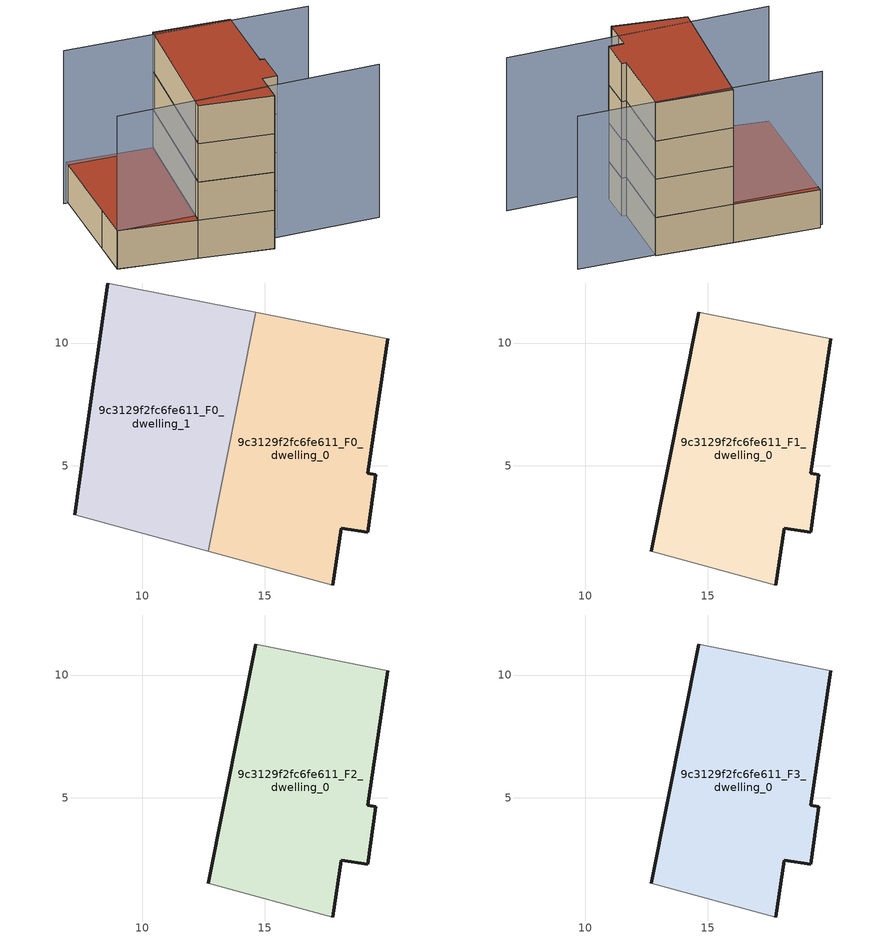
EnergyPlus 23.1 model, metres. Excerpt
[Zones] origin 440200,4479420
9c3129f2fc6fe611_F0_dwelling_0
 floor ground (EU_floor_Construction): 17.76,0.16 18.11,2.46 19.19,2.3 19.5,4.65 19.18,4.71 19.99,10.17 14.62,11.24 12.69,1.54 z0
 wall outside (EU_wall_Construction): 19.99,10.17 19.18,4.71 19.5,4.65 19.19,2.3 18.11,2.46 17.76,0.16 z0:3
 wall adiabatic (EU_wall_Construction): 17.76,0.16 12.69,1.54 / 14.62,11.24 19.99,10.17 z0:3
 wall to 9c3129f2fc6fe611_F0_dwelling_1 (EU_wall_Construction): 12.69,1.54 14.62,11.24 z0:3
9c3129f2fc6fe611_F0_dwelling_1
 floor ground (EU_floor_Construction): 12.69,1.54 14.62,11.24 8.6,12.44 7.66,5.77 7.27,3.02 z0
 wall outside (EU_wall_Construction): 7.27,3.02 7.66,5.77 8.6,12.44 z0:3
 wall adiabatic (EU_wall_Construction): 12.69,1.54 7.27,3.02 / 8.6,12.44 14.62,11.24 z0:3
 roof outside (EU_roof_Construction): 14.62,11.24 12.69,1.54 7.27,3.02 7.66,5.77 8.6,12.44 z3
9c3129f2fc6fe611_F1_dwelling_0
 floor to 9c3129f2fc6fe611_F0_dwelling_0 (EU_floor_Construction): 17.76,0.16 18.11,2.46 19.19,2.3 19.5,4.65 19.18,4.71 19.99,10.17 14.62,11.24 12.69,1.54 z3
 wall outside (EU_wall_Construction): 12.69,1.54 14.62,11.24 / 19.99,10.17 19.18,4.71 19.5,4.65 19.19,2.3 18.11,2.46 17.76,0.16 z3:6
 wall adiabatic (EU_wall_Construction): 17.76,0.16 12.69,1.54 / 14.62,11.24 19.99,10.17 z3:6
9c3129f2fc6fe611_F2_dwelling_0
 floor to 9c3129f2fc6fe611_F1_dwelling_0 (EU_floor_Construction): 17.76,0.16 18.11,2.46 19.19,2.3 19.5,4.65 19.18,4.71 19.99,10.17 14.62,11.24 12.69,1.54 z6
 wall outside (EU_wall_Construction): 12.69,1.54 14.62,11.24 / 19.99,10.17 19.18,4.71 19.5,4.65 19.19,2.3 18.11,2.46 17.76,0.16 z6:9
 wall adiabatic (EU_wall_Construction): 17.76,0.16 12.69,1.54 / 14.62,11.24 19.99,10.17 z6:9
9c3129f2fc6fe611_F3_dwelling_0
 floor to 9c3129f2fc6fe611_F2_dwelling_0 (EU_floor_Construction): 17.76,0.16 18.11,2.46 19.19,2.3 19.5,4.65 19.18,4.71 19.99,10.17 14.62,11.24 12.69,1.54 z9
 wall outside (EU_wall_Construction): 12.69,1.54 14.62,11.24 / 19.99,10.17 19.18,4.71 19.5,4.65 19.19,2.3 18.11,2.46 17.76,0.16 z9:12
 wall adiabatic (EU_wall_Construction): 17.76,0.16 12.69,1.54 / 14.62,11.24 19.99,10.17 z9:12
 roof outside (EU_roof_Construction): 19.99,10.17 19.18,4.71 19.5,4.65 19.19,2.3 18.11,2.46 17.76,0.16 12.69,1.54 14.62,11.24 z12
shading: 7.27,3.02 25.84,0.24 / 25.35,9.12 8.27,12.09 z0:12
[Building]
EU S2 Campaign: North Axis=0; Terrain=City; Solar Distribution=FullExterior
[Site:Location]
Madrid: Latitude=40.5; Longitude=-3.5; Time Zone=1; Elevation=609
[SizingPeriod:WeatherFileDays]
AnnualSizingPeriod: Begin Month=1; Begin Day of Month=1; End Month=12; End Day of Month=31; Day of Week for Start Day=Monday; Use Weather File Daylight Saving Period=No; Use Weather File Rain and Snow Indicators=No
[MATERIAL]
EU_InternalMass_Material: Roughness=MediumRough; Thickness=0.1; Conductivity=1; Density=1800; Specific Heat=900; Thermal Absorptance=0.9; Solar Absorptance=0.7; Visible Absorptance=0.7
[MATERIAL:NOMASS] Roughness=MediumRough; Thermal Absorptance=0.9; Solar Absorptance=0.7; Visible Absorptance=0.7
Name | Thermal Resistance
EU_wall_NoMass | 1.60022
EU_roof_NoMass | 1.57597
EU_floor_NoMass | 0.470652
[CONSTRUCTION]
EU_wall_Construction: EU_wall_NoMass
EU_roof_Construction: EU_roof_NoMass
EU_floor_Construction: EU_floor_NoMass
EU_InternalMass_Construction: EU_InternalMass_Material
[ZONE] Type=1; Multiplier=1; Ceiling Height=autocalculate; Floor Area=autocalculate; Part of Total Floor Area=Yes
Name | Volume
9c3129f2fc6fe611_F0_dwelling_0 | 170.673
9c3129f2fc6fe611_F1_dwelling_0; 9c3129f2fc6fe611_F2_dwelling_0; 9c3129f2fc6fe611_F3_dwelling_0 | 170.672
9c3129f2fc6fe611_F0_dwelling_1 | 170.666
[INTERNALMASS] Construction=EU_InternalMass_Construction
Name | Zone or ZoneList | Surface Area
9c3129f2fc6fe611_F0_dwelling_0_EU_InternalMass | 9c3129f2fc6fe611_F0_dwelling_0 | 56.8907
9c3129f2fc6fe611_F0_dwelling_1_EU_InternalMass | 9c3129f2fc6fe611_F0_dwelling_1 | 56.8885
9c3129f2fc6fe611_F1_dwelling_0_EU_InternalMass | 9c3129f2fc6fe611_F1_dwelling_0 | 113.779
9c3129f2fc6fe611_F2_dwelling_0_EU_InternalMass | 9c3129f2fc6fe611_F2_dwelling_0 | 113.779
9c3129f2fc6fe611_F3_dwelling_0_EU_InternalMass | 9c3129f2fc6fe611_F3_dwelling_0 | 113.779
[OTHEREQUIPMENT] Fuel Type=Electricity; Design Level Calculation Method=Watts/Area; Power per Zone Floor Area=1; Fraction Latent=0; Fraction Radiant=0; Fraction Lost=0; Carbon Dioxide Generation Rate=0; EndUse Subcategory=EU_Step8_InternalGains
Name | Zone or ZoneList or Space or SpaceList | Schedule
EU_Step8_InternalGain_9c3129f2fc6fe611_F0_dwelling_0_f000 | 9c3129f2fc6fe611_F0_dwelling_0 | EU_Step8_GainSchedule_9c3129f2fc6fe611_F0_dwelling_0_f000
EU_Step8_InternalGain_9c3129f2fc6fe611_F0_dwelling_1_f000 | 9c3129f2fc6fe611_F0_dwelling_1 | EU_Step8_GainSchedule_9c3129f2fc6fe611_F0_dwelling_1_f000
EU_Step8_InternalGain_9c3129f2fc6fe611_F1_dwelling_0_f000 | 9c3129f2fc6fe611_F1_dwelling_0 | EU_Step8_GainSchedule_9c3129f2fc6fe611_F1_dwelling_0_f000
EU_Step8_InternalGain_9c3129f2fc6fe611_F2_dwelling_0_f000 | 9c3129f2fc6fe611_F2_dwelling_0 | EU_Step8_GainSchedule_9c3129f2fc6fe611_F2_dwelling_0_f000
EU_Step8_InternalGain_9c3129f2fc6fe611_F3_dwelling_0_f000 | 9c3129f2fc6fe611_F3_dwelling_0 | EU_Step8_GainSchedule_9c3129f2fc6fe611_F3_dwelling_0_f000
[ZONEVENTILATION:DESIGNFLOWRATE] Schedule=EU_AlwaysOn; Design Flow Rate Calculation Method=AirChanges/Hour; Air Changes per Hour=0.480704; Ventilation Type=Natural; Fan Pressure Rise=0; Fan Total Efficiency=1; Constant Term Coefficient=1; Temperature Term Coefficient=0; Velocity Term Coefficient=0; Velocity Squared Term Coefficient=0; Minimum Indoor Temperature=-100; Maximum Indoor Temperature=100; Delta Temperature=-100; Minimum Outdoor Temperature=-100; Maximum Outdoor Temperature=100; Maximum Wind Speed=40
Name | Zone or ZoneList or Space or SpaceList
EU_ConstantAir_9c3129f2fc6fe611_F0_dwelling_0 | 9c3129f2fc6fe611_F0_dwelling_0
EU_ConstantAir_9c3129f2fc6fe611_F0_dwelling_1 | 9c3129f2fc6fe611_F0_dwelling_1
EU_ConstantAir_9c3129f2fc6fe611_F1_dwelling_0 | 9c3129f2fc6fe611_F1_dwelling_0
EU_ConstantAir_9c3129f2fc6fe611_F2_dwelling_0 | 9c3129f2fc6fe611_F2_dwelling_0
EU_ConstantAir_9c3129f2fc6fe611_F3_dwelling_0 | 9c3129f2fc6fe611_F3_dwelling_0
[HVACTEMPLATE:THERMOSTAT] Constant Heating Setpoint=20; Constant Cooling Setpoint=50
EU_HeatOnly_9c3129f2fc6fe611_F0_dwelling_0; EU_HeatOnly_9c3129f2fc6fe611_F0_dwelling_1; EU_HeatOnly_9c3129f2fc6fe611_F1_dwelling_0; EU_HeatOnly_9c3129f2fc6fe611_F2_dwelling_0; EU_HeatOnly_9c3129f2fc6fe611_F3_dwelling_0
[HVACTEMPLATE:ZONE:IDEALLOADSAIRSYSTEM] System Availability Schedule=EU_AlwaysOn; Maximum Heating Supply Air Temperature=50; Minimum Cooling Supply Air Temperature=13; Maximum Heating Supply Air Humidity Ratio=0.0156; Minimum Cooling Supply Air Humidity Ratio=0.0077; Heating Limit=NoLimit; Cooling Limit=NoLimit; Heating Availability Schedule=EU_AlwaysOn; Cooling Availability Schedule=EU_CoolingOff; Dehumidification Control Type=ConstantSensibleHeatRatio; Cooling Sensible Heat Ratio=0.7; Dehumidification Setpoint=60; Humidification Control Type=None; Humidification Setpoint=30; Outdoor Air Method=None; Outdoor Air Flow Rate per Person=0.00944; Outdoor Air Flow Rate per Zone Floor Area=0; Outdoor Air Flow Rate per Zone=0; Demand Controlled Ventilation Type=None; Outdoor Air Economizer Type=NoEconomizer; Heat Recovery Type=None; Sensible Heat Recovery Effectiveness=0.7; Latent Heat Recovery Effectiveness=0.65
Name | Template Thermostat
9c3129f2fc6fe611_F0_dwelling_0 | EU_HeatOnly_9c3129f2fc6fe611_F0_dwelling_0
9c3129f2fc6fe611_F0_dwelling_1 | EU_HeatOnly_9c3129f2fc6fe611_F0_dwelling_1
9c3129f2fc6fe611_F1_dwelling_0 | EU_HeatOnly_9c3129f2fc6fe611_F1_dwelling_0
9c3129f2fc6fe611_F2_dwelling_0 | EU_HeatOnly_9c3129f2fc6fe611_F2_dwelling_0
9c3129f2fc6fe611_F3_dwelling_0 | EU_HeatOnly_9c3129f2fc6fe611_F3_dwelling_0
[SIZING:ZONE] Zone Cooling Design Supply Air Temperature Input Method=SupplyAirTemperature; Zone Cooling Design Supply Air Temperature=13; Zone Heating Design Supply Air Temperature Input Method=SupplyAirTemperature; Zone Heating Design Supply Air Temperature=50; Zone Cooling Design Supply Air Humidity Ratio=0.008; Zone Heating Design Supply Air Humidity Ratio=0.008; Cooling Design Air Flow Method=DesignDay; Cooling Design Air Flow Rate=0; Cooling Minimum Air Flow per Zone Floor Area=0.000762; Cooling Minimum Air Flow=0; Cooling Minimum Air Flow Fraction=0.2; Heating Design Air Flow Method=DesignDay; Heating Design Air Flow Rate=0; Heating Maximum Air Flow per Zone Floor Area=0.002032; Heating Maximum Air Flow=0.141576; Heating Maximum Air Flow Fraction=0.3; Account for Dedicated Outdoor Air System=No; Dedicated Outdoor Air System Control Strategy=NeutralSupplyAir; Dedicated Outdoor Air Low Setpoint Temperature for Design=autosize; Dedicated Outdoor Air High Setpoint Temperature for Design=autosize; Zone Load Sizing Method=Sensible Load Only No Latent Load; Zone Latent Cooling Design Supply Air Humidity Ratio Input Method=HumidityRatioDifference; Zone Cooling Design Supply Air Humidity Ratio Difference=0.005; Zone Latent Heating Design Supply Air Humidity Ratio Input Method=HumidityRatioDifference; Zone Humidification Design Supply Air Humidity Ratio Difference=0.005
9c3129f2fc6fe611_F0_dwelling_0; 9c3129f2fc6fe611_F0_dwelling_1; 9c3129f2fc6fe611_F1_dwelling_0; 9c3129f2fc6fe611_F2_dwelling_0; 9c3129f2fc6fe611_F3_dwelling_0
[SCHEDULE:CONSTANT]
Name | Hourly Value
EU_AlwaysOn | 1
EU_CoolingOff | 0
[SCHEDULE:FILE] Column Number=1; Rows to Skip at Top=0; Number of Hours of Data=8760; Column Separator=Comma; Interpolate to Timestep=No; Minutes per Item=60; Adjust Schedule for Daylight Savings=Yes
Name | File
EU_Step8_GainSchedule_9c3129f2fc6fe611_F0_dwelling_0_f000 | ../../schedules/9c3129f2fc6fe611/9c3129f2fc6fe611_F0_dwelling_0_f000_gain.csv
EU_Step8_GainSchedule_9c3129f2fc6fe611_F0_dwelling_1_f000 | ../../schedules/9c3129f2fc6fe611/9c3129f2fc6fe611_F0_dwelling_1_f000_gain.csv
EU_Step8_GainSchedule_9c3129f2fc6fe611_F1_dwelling_0_f000 | ../../schedules/9c3129f2fc6fe611/9c3129f2fc6fe611_F1_dwelling_0_f000_gain.csv
EU_Step8_GainSchedule_9c3129f2fc6fe611_F2_dwelling_0_f000 | ../../schedules/9c3129f2fc6fe611/9c3129f2fc6fe611_F2_dwelling_0_f000_gain.csv
EU_Step8_GainSchedule_9c3129f2fc6fe611_F3_dwelling_0_f000 | ../../schedules/9c3129f2fc6fe611/9c3129f2fc6fe611_F3_dwelling_0_f000_gain.csv
